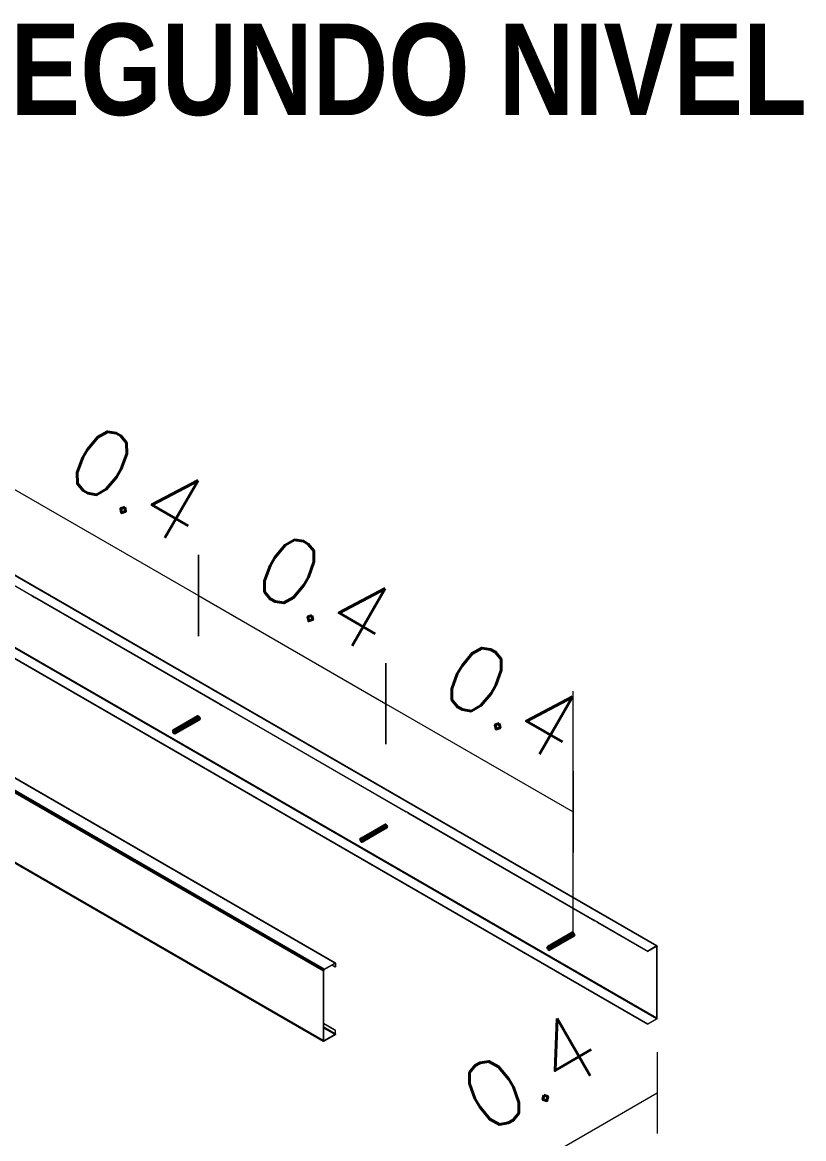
# Model space of a CAD drawing. Header units: millimetres. Extents: x 16 to 499, y 22 to 82.
# Drawn here: x 158.14 to 166.99, y 32.67 to 45.31 of the extents above; entities that cross this region are included whole.
import ezdxf
from ezdxf.enums import TextEntityAlignment as Align

# ---------------------------------------------------------------- set-up
doc = ezdxf.new("R2010")
doc.units = ezdxf.units.MM
doc.layers.add('BARRAS_DE_ACERO', color=7, linetype='Continuous', lineweight=9)
doc.layers.add('COTAS', color=13, linetype='Continuous', lineweight=9)
doc.styles.add('1', font='romans.shx', dxfattribs={"height": 40})
doc.styles.add('CYPETXT', font='romans__.ttf', dxfattribs={"height": 0.2})

msp = doc.modelspace()

# ---------------------------------------------------------------- linework, layer by layer
at = {"layer": 'BARRAS_DE_ACERO'}
for p, q in [((155.47, 40.535), (165.323, 34.847)), ((155.47, 40.535), (165.323, 34.847)), ((155.473, 40.537), (165.328, 34.847)), ((158.251, 38.811), (156.158, 40.019)), ((156.16, 40.022), (158.247, 38.818)), ((165.326, 34.028), (155.473, 39.717)), ((155.489, 39.585), (165.224, 33.965)), ((165.323, 34.022), (155.578, 39.648)), ((154.166, 38.833), (161.549, 34.571)), ((161.559, 34.585), (154.184, 38.843)), ((158.247, 38.818), (158.249, 38.816)), ((158.262, 38.809), (158.249, 38.816)), ((158.251, 38.811), (158.278, 38.795)), ((158.262, 38.808), (158.262, 38.809)), ((158.262, 38.808), (158.272, 38.803)), ((158.272, 38.803), (158.282, 38.797)), ((158.28, 38.795), (158.278, 38.795)), ((158.28, 38.795), (160.38, 37.582)), ((158.282, 38.797), (158.282, 38.797)), ((160.368, 37.593), (158.282, 38.797)), ((155.014, 38.338), (161.548, 34.565)), ((155.026, 38.351), (161.555, 34.582)), ((161.686, 34.654), (155.152, 38.427)), ((155.154, 38.424), (161.682, 34.655)), ((160.368, 37.593), (160.384, 37.584)), ((160.382, 37.581), (160.38, 37.582)), ((160.38, 37.582), (160.38, 37.582)), ((160.382, 37.581), (160.382, 37.58)), ((160.382, 37.58), (160.4, 37.571)), ((160.384, 37.584), (160.403, 37.573)), ((162.488, 36.365), (160.4, 37.571)), ((160.124, 37.452), (159.845, 37.291)), ((159.851, 37.292), (160.13, 37.453)), ((160.137, 37.451), (159.857, 37.29)), ((160.135, 37.43), (159.87, 37.276)), ((159.874, 37.268), (160.144, 37.424)), ((160.13, 37.453), (160.124, 37.452)), ((160.13, 37.453), (160.137, 37.451)), ((160.135, 37.43), (160.149, 37.438)), ((159.87, 37.248), (160.149, 37.409)), ((160.153, 37.413), (159.874, 37.252)), ((160.154, 37.42), (159.875, 37.259)), ((160.149, 37.409), (160.153, 37.413)), ((160.153, 37.413), (160.154, 37.42)), ((159.841, 37.286), (159.84, 37.279)), ((159.84, 37.279), (159.841, 37.271)), ((159.841, 37.286), (159.845, 37.291)), ((159.841, 37.271), (159.845, 37.262)), ((159.851, 37.292), (159.845, 37.291)), ((159.851, 37.254), (159.845, 37.262)), ((159.857, 37.277), (159.85, 37.273)), ((159.85, 37.273), (159.851, 37.276)), ((159.85, 37.273), (159.851, 37.27)), ((159.857, 37.29), (159.851, 37.292)), ((159.855, 37.278), (159.851, 37.276)), ((159.851, 37.276), (159.852, 37.278)), ((159.851, 37.27), (159.86, 37.275)), ((159.851, 37.27), (159.852, 37.266)), ((159.857, 37.249), (159.851, 37.254)), ((159.852, 37.278), (159.855, 37.278)), ((159.862, 37.272), (159.852, 37.266)), ((159.852, 37.266), (159.855, 37.263)), ((159.857, 37.277), (159.855, 37.278)), ((159.864, 37.268), (159.855, 37.263)), ((159.855, 37.263), (159.857, 37.261)), ((159.857, 37.29), (159.864, 37.284)), ((159.857, 37.277), (159.86, 37.275)), ((159.857, 37.261), (159.864, 37.265)), ((159.86, 37.26), (159.857, 37.261)), ((159.862, 37.272), (159.86, 37.275)), ((159.86, 37.26), (159.864, 37.262)), ((159.864, 37.268), (159.862, 37.272)), ((159.87, 37.276), (159.864, 37.284)), ((159.864, 37.268), (159.864, 37.265)), ((159.874, 37.268), (159.87, 37.276)), ((159.874, 37.252), (159.87, 37.248)), ((159.875, 37.259), (159.874, 37.268)), ((159.875, 37.259), (159.874, 37.252)), ((162.502, 36.357), (162.488, 36.365)), ((162.492, 36.367), (162.489, 36.368)), ((162.505, 36.359), (162.492, 36.367)), ((162.502, 36.357), (162.507, 36.354)), ((162.505, 36.359), (162.507, 36.358)), ((162.507, 36.358), (162.508, 36.358)), ((162.507, 36.358), (162.507, 36.358)), ((162.507, 36.354), (164.625, 35.131)), ((162.508, 36.358), (162.511, 36.356)), ((162.514, 36.354), (162.511, 36.356)), ((162.514, 36.354), (162.518, 36.352)), ((162.524, 36.348), (162.518, 36.352)), ((162.524, 36.348), (162.539, 36.339)), ((162.539, 36.339), (164.618, 35.139)), ((161.966, 36.066), (162.246, 36.227)), ((161.972, 36.067), (162.251, 36.228)), ((162.258, 36.226), (161.979, 36.065)), ((161.991, 36.052), (162.257, 36.205)), ((161.991, 36.023), (162.271, 36.184)), ((161.995, 36.043), (162.265, 36.199)), ((161.996, 36.034), (162.276, 36.196)), ((162.108, 36.13), (162.265, 36.221)), ((162.246, 36.227), (162.251, 36.228)), ((162.251, 36.228), (162.251, 36.228)), ((162.257, 36.205), (162.271, 36.213)), ((162.265, 36.221), (162.258, 36.226)), ((162.265, 36.221), (162.271, 36.213)), ((162.274, 36.204), (162.265, 36.199)), ((162.271, 36.213), (162.274, 36.204)), ((162.274, 36.204), (162.276, 36.196)), ((162.274, 36.188), (162.276, 36.196)), ((161.961, 36.055), (161.962, 36.062)), ((161.962, 36.062), (161.966, 36.066)), ((161.972, 36.049), (161.972, 36.051)), ((161.972, 36.045), (161.981, 36.05)), ((161.972, 36.049), (161.972, 36.045)), ((161.972, 36.045), (161.974, 36.042)), ((161.976, 36.038), (161.974, 36.042)), ((161.979, 36.036), (161.976, 36.038)), ((161.985, 36.059), (161.979, 36.065)), ((161.981, 36.05), (161.979, 36.053)), ((161.979, 36.036), (161.986, 36.04)), ((161.981, 36.035), (161.979, 36.036)), ((161.981, 36.035), (161.984, 36.036)), ((161.985, 36.038), (161.984, 36.036)), ((161.986, 36.04), (161.985, 36.044)), ((161.987, 36.057), (161.989, 36.055)), ((161.987, 36.057), (161.989, 36.055)), ((161.995, 36.043), (161.991, 36.052)), ((161.996, 36.034), (161.995, 36.043)), ((161.996, 36.034), (161.995, 36.027)), ((161.972, 36.029), (161.979, 36.024)), ((161.979, 36.024), (161.985, 36.022)), ((161.991, 36.023), (161.985, 36.022)), ((161.995, 36.027), (161.991, 36.023)), ((164.643, 35.125), (164.618, 35.139)), ((164.65, 35.117), (164.625, 35.131)), ((164.643, 35.125), (164.645, 35.124)), ((164.659, 35.116), (164.645, 35.124)), ((164.65, 35.117), (164.655, 35.114)), ((164.655, 35.114), (165.224, 34.785)), ((164.659, 35.116), (165.224, 34.79)), ((164.367, 35.003), (164.088, 34.841)), ((164.093, 34.842), (164.373, 35.004)), ((164.1, 34.84), (164.379, 35.001)), ((164.116, 34.818), (164.387, 34.974)), ((164.116, 34.802), (164.396, 34.964)), ((164.397, 34.971), (164.118, 34.809)), ((164.22, 34.9), (164.151, 34.86)), ((164.22, 34.9), (164.377, 34.991)), ((164.373, 35.004), (164.367, 35.003)), ((164.386, 34.996), (164.377, 34.991)), ((164.379, 35.001), (164.386, 34.996)), ((164.392, 34.988), (164.386, 34.996)), ((164.387, 34.974), (164.396, 34.979)), ((164.392, 34.988), (164.396, 34.979)), ((164.396, 34.964), (164.392, 34.959)), ((164.396, 34.979), (164.397, 34.971)), ((164.397, 34.971), (164.396, 34.964)), ((164.084, 34.837), (164.082, 34.83)), ((164.084, 34.821), (164.082, 34.83)), ((164.088, 34.841), (164.084, 34.837)), ((164.088, 34.812), (164.084, 34.821)), ((164.088, 34.841), (164.093, 34.842)), ((164.088, 34.812), (164.093, 34.805)), ((164.093, 34.842), (164.1, 34.84)), ((164.093, 34.824), (164.094, 34.82)), ((164.093, 34.805), (164.1, 34.799)), ((164.097, 34.829), (164.094, 34.827)), ((164.094, 34.82), (164.103, 34.826)), ((164.095, 34.828), (164.097, 34.829)), ((164.095, 34.817), (164.105, 34.823)), ((164.107, 34.819), (164.097, 34.814)), ((164.097, 34.814), (164.1, 34.812)), ((164.107, 34.835), (164.1, 34.84)), ((164.1, 34.828), (164.103, 34.826)), ((164.1, 34.812), (164.107, 34.816)), ((164.1, 34.812), (164.103, 34.811)), ((164.1, 34.799), (164.107, 34.797)), ((164.105, 34.823), (164.103, 34.826)), ((164.103, 34.811), (164.107, 34.813)), ((164.105, 34.823), (164.107, 34.819)), ((164.107, 34.835), (164.108, 34.835)), ((164.113, 34.827), (164.107, 34.835)), ((164.109, 34.836), (164.108, 34.835)), ((164.113, 34.838), (164.109, 34.836)), ((164.116, 34.818), (164.113, 34.827)), ((164.113, 34.798), (164.116, 34.802)), ((164.118, 34.809), (164.116, 34.818)), ((164.118, 34.809), (164.116, 34.802)), ((165.323, 34.847), (165.224, 34.79)), ((165.224, 34.79), (165.224, 34.785)), ((165.323, 34.847), (165.325, 34.848)), ((165.324, 34.843), (165.325, 34.843)), ((165.325, 34.848), (165.328, 34.847)), ((165.325, 34.843), (165.326, 34.842)), ((165.326, 34.842), (165.326, 34.841)), ((165.328, 34.847), (165.329, 34.845)), ((165.329, 34.845), (165.33, 34.843)), ((161.678, 34.647), (161.647, 34.629)), ((161.682, 34.655), (161.678, 34.654)), ((161.68, 34.648), (161.678, 34.647)), ((161.684, 34.644), (161.678, 34.647)), ((161.682, 34.655), (161.686, 34.654)), ((161.684, 34.644), (161.683, 34.646)), ((161.684, 34.644), (161.684, 34.608)), ((161.688, 34.652), (161.686, 34.654)), ((161.688, 34.652), (161.689, 34.647)), ((161.689, 34.647), (161.689, 34.611)), ((161.549, 34.571), (161.548, 34.565)), ((161.548, 34.565), (161.548, 33.775)), ((161.549, 34.571), (161.551, 34.577)), ((161.555, 34.574), (161.554, 34.571)), ((161.554, 34.571), (161.554, 34.569)), ((161.554, 33.971), (161.554, 34.569)), ((161.557, 34.577), (161.555, 34.574)), ((161.559, 34.579), (161.557, 34.577)), ((161.559, 34.579), (161.647, 34.629)), ((161.684, 34.608), (161.647, 34.629)), ((161.684, 34.608), (161.689, 34.611)), ((165.323, 34.018), (165.224, 33.961)), ((165.325, 34.02), (165.323, 34.018)), ((165.324, 34.023), (165.325, 34.025)), ((165.328, 34.023), (165.325, 34.02)), ((165.326, 34.026), (165.326, 34.028)), ((165.329, 34.027), (165.328, 34.023)), ((161.554, 33.929), (161.554, 33.965)), ((161.684, 33.889), (161.554, 33.965)), ((161.554, 33.916), (161.554, 33.919)), ((161.554, 33.778), (161.554, 33.916)), ((161.678, 33.844), (161.554, 33.916)), ((161.689, 33.893), (161.684, 33.889)), ((161.684, 33.889), (161.684, 33.853)), ((161.689, 33.857), (161.689, 33.893)), ((161.548, 33.775), (161.549, 33.771)), ((161.551, 33.768), (161.549, 33.771)), ((161.555, 33.767), (161.551, 33.768)), ((161.557, 33.774), (161.555, 33.775)), ((161.559, 33.769), (161.555, 33.767)), ((161.678, 33.837), (161.559, 33.769)), ((161.68, 33.845), (161.678, 33.844)), ((161.682, 33.848), (161.683, 33.851)), ((161.688, 33.851), (161.686, 33.846)), ((161.688, 33.851), (161.689, 33.857))]:
    msp.add_line(p, q, dxfattribs=at)
for points in [[(165.325, 34.848), (155.469, 40.538), (155.469, 40.538)], [(155.373, 39.773), (165.326, 34.026), (165.325, 34.025)], [(155.486, 39.583), (165.224, 33.961), (165.224, 33.965), (165.323, 34.022)], [(165.323, 34.022), (165.324, 34.023), (155.58, 39.649)], [(161.551, 34.577), (154.169, 38.839), (154.076, 38.892)], [(161.559, 34.585), (161.678, 34.654), (154.305, 38.911)], [(161.548, 33.775), (155.014, 37.548), (155.013, 37.544), (161.549, 33.771)], [(160.403, 37.573), (160.406, 37.571), (160.409, 37.569), (160.415, 37.566), (162.489, 36.368)], [(155.013, 37.544), (155.013, 37.543), (161.551, 33.768)], [(159.864, 37.284), (160.143, 37.445), (160.137, 37.451)], [(160.143, 37.445), (160.149, 37.438), (160.153, 37.429)], [(160.144, 37.424), (160.153, 37.429), (160.154, 37.42)], [(159.87, 37.248), (159.864, 37.246), (159.857, 37.249)], [(159.86, 37.26), (159.862, 37.261), (159.864, 37.262), (159.864, 37.265)], [(161.995, 36.027), (162.274, 36.188), (162.271, 36.184)], [(162.258, 36.226), (162.258, 36.226), (162.251, 36.228)], [(161.961, 36.055), (161.962, 36.046), (161.966, 36.037), (161.972, 36.029)], [(161.979, 36.065), (161.972, 36.067), (161.966, 36.066)], [(161.972, 36.049), (161.979, 36.053), (161.976, 36.054)], [(161.974, 36.042), (161.984, 36.047), (161.981, 36.05)], [(161.976, 36.038), (161.985, 36.044), (161.984, 36.047)], [(161.981, 36.035), (161.985, 36.038), (161.986, 36.04)], [(162.108, 36.13), (161.985, 36.059), (161.987, 36.057)], [(164.107, 34.797), (164.113, 34.798), (164.392, 34.959)], [(164.113, 34.827), (164.378, 34.98), (164.392, 34.988)], [(164.379, 35.001), (164.373, 35.004), (164.373, 35.004)], [(164.097, 34.829), (164.1, 34.828), (164.093, 34.824)], [(164.095, 34.828), (164.094, 34.827), (164.093, 34.824)], [(164.094, 34.82), (164.095, 34.817), (164.097, 34.814)], [(164.103, 34.811), (164.105, 34.811), (164.107, 34.813)], [(164.107, 34.819), (164.107, 34.816), (164.107, 34.813)], [(164.113, 34.838), (164.124, 34.844), (164.151, 34.86)], [(165.326, 34.028), (165.326, 34.841), (165.323, 34.843), (165.224, 34.785)], [(165.326, 34.842), (165.324, 34.843), (165.323, 34.843)], [(165.329, 34.027), (165.33, 34.03), (165.33, 34.843)], [(161.551, 34.577), (161.555, 34.582), (161.559, 34.585)], [(161.689, 33.893), (161.554, 33.971), (161.554, 33.965)], [(161.684, 33.853), (161.554, 33.929), (161.554, 33.926)], [(161.684, 33.853), (161.683, 33.851), (161.554, 33.926), (161.554, 33.922)], [(161.682, 33.848), (161.554, 33.922), (161.554, 33.919)], [(161.682, 33.848), (161.68, 33.845), (161.554, 33.919)], [(161.559, 33.775), (161.554, 33.778), (161.554, 33.776)], [(161.557, 33.774), (161.554, 33.776), (161.555, 33.775)], [(161.678, 33.844), (161.559, 33.775), (161.557, 33.774)], [(161.678, 33.837), (161.682, 33.841), (161.686, 33.846)]]:
    msp.add_lwpolyline(points, dxfattribs=at)
for points in [[(155.473, 39.713), (155.473, 39.713), (165.325, 34.025), (155.473, 39.713)], [(161.972, 36.051), (161.976, 36.054), (161.974, 36.053), (161.972, 36.051)], [(161.989, 36.055), (161.989, 36.055), (161.991, 36.052), (161.989, 36.055)], [(161.683, 34.646), (161.68, 34.648), (161.682, 34.648), (161.683, 34.646)]]:
    msp.add_lwpolyline(points, close=True, dxfattribs=at)
at = {"layer": 'COTAS'}
for p, q in [((158.015, 40.041), (160.137, 38.816)), ((160.137, 39.275), (160.137, 38.357)), ((160.137, 38.357), (160.137, 39.275)), ((160.137, 38.816), (162.258, 37.591)), ((162.258, 37.132), (162.258, 38.05)), ((162.258, 38.05), (162.258, 37.132)), ((164.379, 35.001), (164.379, 37.732)), ((162.258, 37.591), (164.379, 36.366)), ((164.379, 36.826), (164.379, 35.907)), ((165.33, 33.644), (165.33, 32.725)), ((163.208, 31.96), (165.33, 33.184))]:
    msp.add_line(p, q, dxfattribs=at)

# ---------------------------------------------------------------- texts
at = {"color": 251, "insert": (144.503, 45.292), "char_height": 1.0348, "width": 35.82462, "attachment_point": 1, "style": '1'}
msp.add_mtext('{\\fSwis721 Cn BT|b1|i0|c0|p34;          \\C4;PLANTA  CIELO SEGUNDO NIVEL\\P          \\H0.72478x;ESC. 1:50}', dxfattribs=at)
at = {"layer": 'COTAS', "style": 'CYPETXT', "width": 0.868061}
for rotation, p, p2 in [(329.9992, (158.582, 40.147), (159.946, 39.359)), (329.9992, (160.703, 38.922), (162.067, 38.135)), (329.9992, (162.824, 37.697), (164.188, 36.91)), (29.9993, (163.399, 32.701), (164.763, 33.488))]:
    msp.add_text('0.4', height=0.75, rotation=rotation, dxfattribs=at).set_placement(p, p2, align=Align.FIT)

doc.saveas('drawing.dxf')
